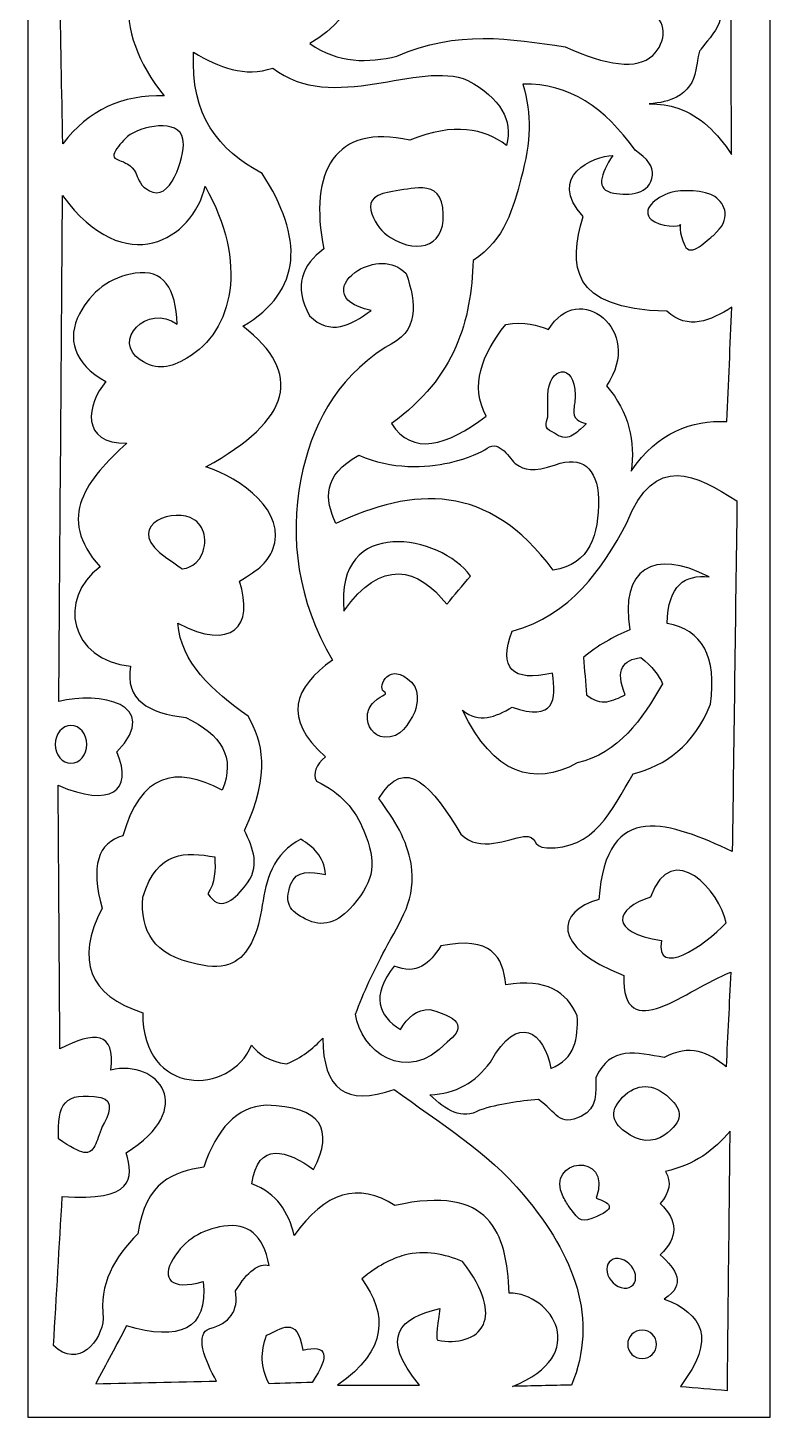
# Model space of a CAD drawing. Header units: centimetres. Extents: x -27 to -21.5, y -9 to 9.
# Drawn here: x -27 to -21.53, y -9 to 1.23 of the extents above; entities that cross this region are included whole.
import ezdxf

# ---------------------------------------------------------------- set-up
doc = ezdxf.new("R2010")
doc.units = ezdxf.units.CM
doc.header["$MEASUREMENT"] = 0
doc.layers.add('layer 1', color=7, linetype='Continuous')

msp = doc.modelspace()

# ---------------------------------------------------------------- linework, layer by layer
at = {"layer": 'layer 1', "color": 250, "lineweight": 30}
for points, knots in [([(-21.53203, -9.00021), (-21.53203, -9.00021), (-26.99914, -9.00021), (-26.99914, -9.00021), (-26.99914, -9.00021), (-26.99914, -9.00021), (-26.99914, 9.00077), (-26.99914, 9.00077), (-26.99914, 9.00077), (-26.99914, 9.00077), (-21.53203, 9.00077), (-21.53203, 9.00077), (-21.53203, 9.00077), (-21.53203, 9.00077), (-21.53203, -9.00021), (-21.53203, -9.00021)], [0, 0, 0, 0, 0.2, 0.2, 0.2, 0.2, 0.4, 0.4, 0.4, 0.4, 0.6, 0.6, 0.6, 0.6, 1, 1, 1, 1]), ([(-21.8171, 0.29934), (-21.92099, 0.45939), (-22.0463, 0.58321), (-22.21126, 0.63962), (-22.21126, 0.63962), (-22.27583, 0.66168), (-22.34647, 0.67345), (-22.4243, 0.673), (-22.4243, 0.673), (-22.34159, 0.67792), (-22.27489, 0.69454), (-22.22272, 0.72171), (-22.22272, 0.72171), (-22.14136, 0.76412), (-22.09527, 0.83227), (-22.07874, 0.92177), (-22.07874, 0.92177), (-22.04963, 1.07936), (-22.08062, 1.02903), (-21.97443, 1.15961), (-21.97443, 1.15961), (-21.85598, 1.3052), (-21.85433, 1.4475), (-22.06231, 1.5838), (-22.06231, 1.5838), (-22.23093, 1.64513), (-22.39176, 1.68252), (-22.51574, 1.60628), (-22.51574, 1.60628), (-22.59014, 1.56055), (-22.6513, 1.47386), (-22.69287, 1.32691), (-22.69287, 1.32691), (-22.58697, 1.34703), (-22.5005, 1.35175), (-22.43749, 1.33804), (-22.43749, 1.33804), (-22.27305, 1.30226), (-22.30038, 1.12028), (-22.39683, 1.02942), (-22.39683, 1.02942), (-22.51202, 0.9208), (-22.73689, 0.95431), (-23.04317, 1.09337), (-23.04317, 1.09337), (-23.44288, 1.15166), (-23.84089, 1.21994), (-24.28093, 1.02331), (-24.28093, 1.02331), (-24.4948, 0.97382), (-24.70884, 0.96783), (-24.92316, 1.11672), (-24.92316, 1.11672), (-24.54565, 1.34185), (-24.50622, 1.63057), (-24.82975, 1.7356), (-24.82975, 1.7356), (-24.72197, 1.80282), (-24.69965, 1.90668), (-24.68962, 2.01585), (-24.68962, 2.01585), (-24.47546, 1.86398), (-24.37716, 1.71218), (-24.31596, 1.56045), (-24.31596, 1.56045), (-23.98115, 1.27089), (-23.64643, 1.45658), (-23.31174, 1.59548), (-23.31174, 1.59548), (-22.34848, 1.56119), (-22.31202, 2.22393), (-22.49436, 2.69311), (-22.49436, 2.69311), (-22.5029, 2.9305), (-22.53017, 3.14473), (-22.60288, 3.30264), (-22.60288, 3.30264), (-22.71153, 3.53871), (-22.91893, 3.5901), (-23.1561, 3.60401), (-23.1561, 3.60401), (-23.54033, 3.62659), (-23.90856, 3.26011), (-23.78943, 2.87037), (-23.78943, 2.87037), (-23.72603, 2.66293), (-23.53581, 2.56211), (-23.27671, 2.61137), (-23.27671, 2.61137), (-23.38158, 2.72284), (-23.46604, 2.83819), (-23.44627, 2.97346), (-23.44627, 2.97346), (-23.41147, 3.21182), (-23.27416, 3.19946), (-23.08658, 3.11759), (-23.08658, 3.11759), (-22.8917, 3.03246), (-22.82532, 2.8466), (-22.92641, 2.52964), (-22.92641, 2.52964), (-23.01361, 2.283), (-23.42712, 1.94543), (-23.82974, 2.25951), (-23.82974, 2.25951), (-24.07101, 2.44764), (-24.12088, 2.77954), (-24.09743, 3.07331), (-24.09743, 3.07331), (-24.07311, 3.37778), (-23.94663, 3.57183), (-23.69932, 3.74113), (-23.69932, 3.74113), (-23.38472, 3.95642), (-23.06106, 4.01937), (-22.77868, 4.30246), (-22.77868, 4.30246), (-22.28508, 4.7972), (-22.39101, 5.37852), (-22.471, 5.86925), (-22.471, 5.86925), (-22.22323, 5.79889), (-22.10747, 5.945), (-22.02728, 6.14949), (-22.02728, 6.14949), (-21.85006, 6.21419), (-21.80652, 6.31905), (-21.78206, 6.42974), (-21.78206, 6.42974), (-21.78598, 5.85754), (-21.78986, 5.28537), (-21.79374, 4.71323), (-21.79374, 4.71323), (-22.25199, 4.75641), (-22.42362, 4.66173), (-22.38086, 4.46374), (-22.38086, 4.46374), (-22.33822, 4.26643), (-22.24228, 4.33413), (-22.42789, 4.2663), (-22.42789, 4.2663), (-22.65955, 4.18159), (-22.92844, 3.91023), (-22.51771, 3.6623), (-22.51771, 3.6623), (-22.39544, 3.18604), (-22.04549, 3.41925), (-21.82877, 3.60392), (-21.82877, 3.60392), (-21.82486, 2.50237), (-21.82098, 1.40085), (-21.8171, 0.29934)], [0, 0, 0, 0, 0.02564103, 0.02564103, 0.02564103, 0.02564103, 0.05128205, 0.05128205, 0.05128205, 0.05128205, 0.07692308, 0.07692308, 0.07692308, 0.07692308, 0.1025641, 0.1025641, 0.1025641, 0.1025641, 0.12820513, 0.12820513, 0.12820513, 0.12820513, 0.15384615, 0.15384615, 0.15384615, 0.15384615, 0.17948718, 0.17948718, 0.17948718, 0.17948718, 0.20512821, 0.20512821, 0.20512821, 0.20512821, 0.23076923, 0.23076923, 0.23076923, 0.23076923, 0.25641026, 0.25641026, 0.25641026, 0.25641026, 0.28205128, 0.28205128, 0.28205128, 0.28205128, 0.30769231, 0.30769231, 0.30769231, 0.30769231, 0.33333333, 0.33333333, 0.33333333, 0.33333333, 0.35897436, 0.35897436, 0.35897436, 0.35897436, 0.38461538, 0.38461538, 0.38461538, 0.38461538, 0.41025641, 0.41025641, 0.41025641, 0.41025641, 0.43589744, 0.43589744, 0.43589744, 0.43589744, 0.46153846, 0.46153846, 0.46153846, 0.46153846, 0.48717949, 0.48717949, 0.48717949, 0.48717949, 0.51282051, 0.51282051, 0.51282051, 0.51282051, 0.53846154, 0.53846154, 0.53846154, 0.53846154, 0.56410256, 0.56410256, 0.56410256, 0.56410256, 0.58974359, 0.58974359, 0.58974359, 0.58974359, 0.61538462, 0.61538462, 0.61538462, 0.61538462, 0.64102564, 0.64102564, 0.64102564, 0.64102564, 0.66666667, 0.66666667, 0.66666667, 0.66666667, 0.69230769, 0.69230769, 0.69230769, 0.69230769, 0.71794872, 0.71794872, 0.71794872, 0.71794872, 0.74358974, 0.74358974, 0.74358974, 0.74358974, 0.76923077, 0.76923077, 0.76923077, 0.76923077, 0.79487179, 0.79487179, 0.79487179, 0.79487179, 0.82051282, 0.82051282, 0.82051282, 0.82051282, 0.84615385, 0.84615385, 0.84615385, 0.84615385, 0.87179487, 0.87179487, 0.87179487, 0.87179487, 0.8974359, 0.8974359, 0.8974359, 0.8974359, 0.92307692, 0.92307692, 0.92307692, 0.92307692, 0.94871795, 0.94871795, 0.94871795, 0.94871795, 1, 1, 1, 1]), ([(-25.99414, 0.73032), (-26.19084, 0.97437), (-26.27801, 1.21842), (-26.25566, 1.46257), (-26.25566, 1.46257), (-26.42496, 1.42262), (-26.59433, 1.46496), (-26.76375, 1.54476), (-26.76375, 1.54476), (-26.75625, 1.15619), (-26.74878, 0.76764), (-26.74134, 0.37913), (-26.74134, 0.37913), (-26.55202, 0.62577), (-26.30292, 0.74283), (-25.99414, 0.73032)], [0, 0, 0, 0, 0.2, 0.2, 0.2, 0.2, 0.4, 0.4, 0.4, 0.4, 0.6, 0.6, 0.6, 0.6, 1, 1, 1, 1]), ([(-23.47461, 0.36681), (-23.42318, 0.55377), (-23.51802, 0.71334), (-23.75925, 0.84553), (-23.75925, 0.84553), (-24.11629, 1.00031), (-24.75506, 0.59152), (-25.19542, 0.9361), (-25.19542, 0.9361), (-25.40027, 0.86614), (-25.59095, 0.93927), (-25.77765, 1.05255), (-25.77765, 1.05255), (-25.80489, 0.59026), (-25.59325, 0.32932), (-25.27305, 0.1598), (-25.27305, 0.1598), (-24.96926, -0.3134), (-24.96987, -0.70161), (-25.41537, -0.96585), (-25.41537, -0.96585), (-24.96576, -1.31082), (-25.05633, -1.65586), (-25.68708, -2.00093), (-25.68708, -2.00093), (-25.42883, -2.08422), (-25.08434, -2.33328), (-25.19616, -2.61405), (-25.19616, -2.61405), (-25.22437, -2.68489), (-25.29307, -2.76216), (-25.44125, -2.84193), (-25.44125, -2.84193), (-25.32878, -3.17736), (-25.49834, -3.3606), (-25.8941, -3.15245), (-25.8941, -3.15245), (-25.87291, -3.44418), (-25.63986, -3.64748), (-25.37656, -3.83819), (-25.37656, -3.83819), (-25.27163, -4.02741), (-25.20454, -4.24698), (-25.40244, -4.67919), (-25.40244, -4.67919), (-25.3447, -4.8108), (-25.27545, -4.94103), (-25.40244, -5.09322), (-25.40244, -5.09322), (-25.49297, -5.20151), (-25.58351, -5.27947), (-25.67414, -5.14497), (-25.67414, -5.14497), (-25.61899, -5.06702), (-25.61689, -4.97137), (-25.62239, -4.87326), (-25.62239, -4.87326), (-25.83406, -4.83946), (-26.0426, -4.81782), (-26.15287, -5.17085), (-26.15287, -5.17085), (-26.16868, -5.41412), (-26.07769, -5.60066), (-25.75177, -5.66251), (-25.75177, -5.66251), (-25.53279, -5.72109), (-25.42133, -5.64106), (-25.35236, -5.50625), (-25.35236, -5.50625), (-25.2606, -5.32692), (-25.28166, -5.13064), (-25.20053, -4.96102), (-25.20053, -4.96102), (-25.15525, -4.86631), (-25.08454, -4.79389), (-24.98841, -4.74388), (-24.98841, -4.74388), (-24.89774, -4.79974), (-24.81713, -4.86579), (-24.80727, -5.00265), (-24.80727, -5.00265), (-24.91702, -4.98217), (-25.02389, -4.96704), (-25.06377, -5.07798), (-25.06377, -5.07798), (-25.11206, -5.21254), (-25.07367, -5.27012), (-24.95331, -5.33222), (-24.95331, -5.33222), (-24.83065, -5.39546), (-24.71421, -5.3613), (-24.60413, -5.22965), (-24.60413, -5.22965), (-24.44092, -5.03457), (-24.43008, -4.91933), (-24.52411, -4.68245), (-24.52411, -4.68245), (-24.58579, -4.5271), (-24.69376, -4.40033), (-24.87196, -4.31691), (-24.87196, -4.31691), (-24.90689, -4.25649), (-24.87274, -4.1961), (-24.80727, -4.13577), (-24.80727, -4.13577), (-25.12924, -3.85313), (-25.0366, -3.62603), (-24.75551, -3.42416), (-24.75551, -3.42416), (-25.01464, -2.97992), (-25.07092, -2.53567), (-24.98841, -2.0915), (-24.98841, -2.0915), (-24.911, -1.70697), (-24.74096, -1.3661), (-24.36736, -1.12111), (-24.36736, -1.12111), (-24.10785, -1.00551), (-24.13916, -0.79814), (-24.2121, -0.5777), (-24.2121, -0.5777), (-24.31176, -0.47309), (-24.46585, -0.49179), (-24.56807, -0.5546), (-24.56807, -0.5546), (-24.70098, -0.63624), (-24.74629, -0.79251), (-24.47087, -0.8494), (-24.47087, -0.8494), (-24.62179, -0.96071), (-24.77269, -1.03921), (-24.92371, -0.88822), (-24.92371, -0.88822), (-25.04601, -0.66548), (-24.97663, -0.51462), (-24.82021, -0.39656), (-24.82021, -0.39656), (-24.93073, 0.17506), (-24.73818, 0.52922), (-24.18622, 0.40563), (-24.18622, 0.40563), (-23.85636, 0.53666), (-23.63973, 0.49173), (-23.47461, 0.36681)], [0, 0, 0, 0, 0.02702703, 0.02702703, 0.02702703, 0.02702703, 0.05405405, 0.05405405, 0.05405405, 0.05405405, 0.08108108, 0.08108108, 0.08108108, 0.08108108, 0.10810811, 0.10810811, 0.10810811, 0.10810811, 0.13513514, 0.13513514, 0.13513514, 0.13513514, 0.16216216, 0.16216216, 0.16216216, 0.16216216, 0.18918919, 0.18918919, 0.18918919, 0.18918919, 0.21621622, 0.21621622, 0.21621622, 0.21621622, 0.24324324, 0.24324324, 0.24324324, 0.24324324, 0.27027027, 0.27027027, 0.27027027, 0.27027027, 0.2972973, 0.2972973, 0.2972973, 0.2972973, 0.32432432, 0.32432432, 0.32432432, 0.32432432, 0.35135135, 0.35135135, 0.35135135, 0.35135135, 0.37837838, 0.37837838, 0.37837838, 0.37837838, 0.40540541, 0.40540541, 0.40540541, 0.40540541, 0.43243243, 0.43243243, 0.43243243, 0.43243243, 0.45945946, 0.45945946, 0.45945946, 0.45945946, 0.48648649, 0.48648649, 0.48648649, 0.48648649, 0.51351351, 0.51351351, 0.51351351, 0.51351351, 0.54054054, 0.54054054, 0.54054054, 0.54054054, 0.56756757, 0.56756757, 0.56756757, 0.56756757, 0.59459459, 0.59459459, 0.59459459, 0.59459459, 0.62162162, 0.62162162, 0.62162162, 0.62162162, 0.64864865, 0.64864865, 0.64864865, 0.64864865, 0.67567568, 0.67567568, 0.67567568, 0.67567568, 0.7027027, 0.7027027, 0.7027027, 0.7027027, 0.72972973, 0.72972973, 0.72972973, 0.72972973, 0.75675676, 0.75675676, 0.75675676, 0.75675676, 0.78378378, 0.78378378, 0.78378378, 0.78378378, 0.81081081, 0.81081081, 0.81081081, 0.81081081, 0.83783784, 0.83783784, 0.83783784, 0.83783784, 0.86486486, 0.86486486, 0.86486486, 0.86486486, 0.89189189, 0.89189189, 0.89189189, 0.89189189, 0.91891892, 0.91891892, 0.91891892, 0.91891892, 0.94594595, 0.94594595, 0.94594595, 0.94594595, 1, 1, 1, 1]), ([(-21.85161, -1.66608), (-22.11245, -1.66006), (-22.35618, -1.73944), (-22.55701, -2.03379), (-22.55701, -2.03379), (-22.52476, -1.81435), (-22.56911, -1.60278), (-22.73712, -1.40343), (-22.73712, -1.40343), (-22.45457, -0.99195), (-22.94352, -0.61761), (-23.16486, -0.99069), (-23.16486, -0.99069), (-23.24731, -0.95563), (-23.33723, -0.92807), (-23.48004, -0.95317), (-23.48004, -0.95317), (-23.65888, -1.17833), (-23.74395, -1.40349), (-23.62262, -1.62856), (-23.62262, -1.62856), (-23.91649, -1.84751), (-24.16662, -1.92255), (-24.32052, -1.68109), (-24.32052, -1.68109), (-23.84675, -1.34039), (-23.73302, -0.92137), (-23.72018, -0.4804), (-23.72018, -0.4804), (-23.48218, -0.32921), (-23.42395, -0.08859), (-23.36767, 0.12062), (-23.36767, 0.12062), (-23.29205, 0.40184), (-23.28807, 0.58786), (-23.35247, 0.81785), (-23.35247, 0.81785), (-23.01351, 0.82532), (-22.74582, 0.64266), (-22.527, 0.33007), (-22.527, 0.33007), (-22.43491, 0.26916), (-22.39214, 0.20822), (-22.39884, 0.14734), (-22.39884, 0.14734), (-22.41446, 0.0045), (-22.57302, -0.00536), (-22.68465, 0.01476), (-22.68465, 0.01476), (-22.82251, 0.0396), (-22.78056, 0.15446), (-22.69209, 0.29254), (-22.69209, 0.29254), (-22.8306, 0.2852), (-23.18365, 0.14372), (-22.90971, -0.15771), (-22.90971, -0.15771), (-23.01345, -0.51847), (-23.01422, -0.8365), (-22.29436, -0.85561), (-22.29436, -0.85561), (-22.13422, -0.99635), (-21.97414, -0.92606), (-21.81409, -0.8256), (-21.81409, -0.8256), (-21.8266, -1.10578), (-21.83912, -1.38593), (-21.85161, -1.66608)], [0, 0, 0, 0, 0.05555556, 0.05555556, 0.05555556, 0.05555556, 0.11111111, 0.11111111, 0.11111111, 0.11111111, 0.16666667, 0.16666667, 0.16666667, 0.16666667, 0.22222222, 0.22222222, 0.22222222, 0.22222222, 0.27777778, 0.27777778, 0.27777778, 0.27777778, 0.33333333, 0.33333333, 0.33333333, 0.33333333, 0.38888889, 0.38888889, 0.38888889, 0.38888889, 0.44444444, 0.44444444, 0.44444444, 0.44444444, 0.5, 0.5, 0.5, 0.5, 0.55555556, 0.55555556, 0.55555556, 0.55555556, 0.61111111, 0.61111111, 0.61111111, 0.61111111, 0.66666667, 0.66666667, 0.66666667, 0.66666667, 0.72222222, 0.72222222, 0.72222222, 0.72222222, 0.77777778, 0.77777778, 0.77777778, 0.77777778, 0.83333333, 0.83333333, 0.83333333, 0.83333333, 0.88888889, 0.88888889, 0.88888889, 0.88888889, 1, 1, 1, 1]), ([(-26.07724, 0.0222), (-26.15507, 0.0484), (-26.17713, 0.09497), (-26.19278, 0.13851), (-26.19278, 0.13851), (-26.24463, 0.28284), (-26.3987, 0.23536), (-26.36037, 0.31215), (-26.36037, 0.31215), (-26.34044, 0.35213), (-26.30583, 0.39589), (-26.26433, 0.43154), (-26.26433, 0.43154), (-26.17408, 0.50897), (-25.88071, 0.56804), (-25.85693, 0.41336), (-25.85693, 0.41336), (-25.84474, 0.37279), (-25.86282, 0.26256), (-25.90247, 0.16863), (-25.90247, 0.16863), (-25.9421, 0.07479), (-26.00327, -0.00274), (-26.07724, 0.0222)], [0, 0, 0, 0, 0.14285714, 0.14285714, 0.14285714, 0.14285714, 0.28571429, 0.28571429, 0.28571429, 0.28571429, 0.42857143, 0.42857143, 0.42857143, 0.42857143, 0.57142857, 0.57142857, 0.57142857, 0.57142857, 0.71428571, 0.71428571, 0.71428571, 0.71428571, 1, 1, 1, 1]), ([(-23.43088, -8.77324), (-23.28574, -8.76997), (-23.14057, -8.76667), (-22.99537, -8.76334), (-22.99537, -8.76334), (-22.79388, -8.27841), (-22.97082, -7.81443), (-23.34875, -7.36156), (-23.34875, -7.36156), (-23.61289, -7.04505), (-23.97115, -6.82949), (-24.30189, -6.5858), (-24.30189, -6.5858), (-24.65598, -6.7157), (-24.82532, -6.5825), (-24.82648, -6.20968), (-24.82648, -6.20968), (-24.90059, -6.28744), (-24.98533, -6.35446), (-25.09372, -6.39774), (-25.09372, -6.39774), (-25.22285, -6.38053), (-25.29899, -6.32794), (-25.35107, -6.25917), (-25.35107, -6.25917), (-25.50682, -6.63503), (-26.156, -6.64266), (-26.1528, -6.02162), (-26.1528, -6.02162), (-26.5483, -5.89343), (-26.64825, -5.63667), (-26.45265, -5.25133), (-26.45265, -5.25133), (-26.53607, -4.94501), (-26.48461, -4.76723), (-26.29823, -4.71787), (-26.29823, -4.71787), (-26.17205, -4.26189), (-25.91173, -4.19943), (-25.56824, -4.38096), (-25.56824, -4.38096), (-25.46464, -4.14156), (-25.57617, -3.97103), (-25.83497, -3.8475), (-25.83497, -3.8475), (-26.1102, -3.81635), (-26.28568, -3.71718), (-26.24208, -3.46847), (-26.24208, -3.46847), (-26.68794, -3.4262), (-26.78581, -2.97196), (-26.46669, -2.73848), (-26.46669, -2.73848), (-26.79785, -2.36802), (-26.55816, -2.09302), (-26.27015, -1.826), (-26.27015, -1.826), (-26.61208, -1.83421), (-26.5678, -1.53902), (-26.42406, -1.37322), (-26.42406, -1.37322), (-26.66238, -1.23863), (-26.71342, -1.05584), (-26.61836, -0.87493), (-26.61836, -0.87493), (-26.53222, -0.71103), (-26.39281, -0.60225), (-26.2095, -0.57488), (-26.2095, -0.57488), (-26.00077, -0.5437), (-25.90736, -0.68415), (-25.89882, -0.95074), (-25.89882, -0.95074), (-26.12236, -0.79251), (-26.38243, -1.07683), (-26.17085, -1.21349), (-26.17085, -1.21349), (-26.04441, -1.2952), (-25.95028, -1.27207), (-25.8274, -1.20055), (-25.8274, -1.20055), (-25.4832, -1.00004), (-25.37607, -0.49651), (-25.69329, 0.06547), (-25.69329, 0.06547), (-25.78131, -0.32323), (-26.28154, -0.63278), (-26.74376, -0.00303), (-26.74376, -0.00303), (-26.7526, -1.24497), (-26.76146, -2.48686), (-26.77032, -3.72873), (-26.77032, -3.72873), (-26.47717, -3.65689), (-26.00333, -3.73979), (-26.34225, -4.10042), (-26.34225, -4.10042), (-26.21969, -4.39509), (-26.38967, -4.50879), (-26.77553, -4.34648), (-26.77553, -4.34648), (-26.77123, -4.99317), (-26.76692, -5.63987), (-26.76265, -6.28653), (-26.76265, -6.28653), (-26.5111, -6.1576), (-26.35011, -6.15809), (-26.38851, -6.44315), (-26.38851, -6.44315), (-26.0372, -6.36216), (-25.74556, -6.72508), (-26.27539, -7.05223), (-26.27539, -7.05223), (-26.21808, -7.24359), (-26.21992, -7.41173), (-26.74525, -7.37417), (-26.74525, -7.37417), (-26.76673, -7.74052), (-26.78821, -8.10684), (-26.80972, -8.47316), (-26.80972, -8.47316), (-26.62845, -8.65003), (-26.45365, -8.43558), (-26.44291, -8.27365), (-26.44291, -8.27365), (-26.47442, -8.01935), (-26.36354, -7.82184), (-26.18803, -7.65021), (-26.18803, -7.65021), (-26.13307, -7.25925), (-25.92457, -7.19465), (-25.70313, -7.15768), (-25.70313, -7.15768), (-25.608, -6.87989), (-25.46237, -6.7114), (-25.2431, -6.70257), (-25.2431, -6.70257), (-24.83884, -6.71111), (-24.74021, -6.87811), (-24.89496, -7.17637), (-24.89496, -7.17637), (-25.08227, -7.03628), (-25.30996, -6.9605), (-25.34877, -7.28237), (-25.34877, -7.28237), (-25.16359, -7.35095), (-25.0781, -7.49068), (-25.03796, -7.66267), (-25.03796, -7.66267), (-24.81105, -7.3404), (-24.56344, -7.26656), (-24.29523, -7.44103), (-24.29523, -7.44103), (-23.59209, -7.28441), (-23.47247, -7.64048), (-23.45462, -8.08588), (-23.45462, -8.08588), (-23.13795, -8.08611), (-22.84525, -8.54591), (-23.43088, -8.77324)], [0, 0, 0, 0, 0.02439024, 0.02439024, 0.02439024, 0.02439024, 0.04878049, 0.04878049, 0.04878049, 0.04878049, 0.07317073, 0.07317073, 0.07317073, 0.07317073, 0.09756098, 0.09756098, 0.09756098, 0.09756098, 0.12195122, 0.12195122, 0.12195122, 0.12195122, 0.14634146, 0.14634146, 0.14634146, 0.14634146, 0.17073171, 0.17073171, 0.17073171, 0.17073171, 0.19512195, 0.19512195, 0.19512195, 0.19512195, 0.2195122, 0.2195122, 0.2195122, 0.2195122, 0.24390244, 0.24390244, 0.24390244, 0.24390244, 0.26829268, 0.26829268, 0.26829268, 0.26829268, 0.29268293, 0.29268293, 0.29268293, 0.29268293, 0.31707317, 0.31707317, 0.31707317, 0.31707317, 0.34146341, 0.34146341, 0.34146341, 0.34146341, 0.36585366, 0.36585366, 0.36585366, 0.36585366, 0.3902439, 0.3902439, 0.3902439, 0.3902439, 0.41463415, 0.41463415, 0.41463415, 0.41463415, 0.43902439, 0.43902439, 0.43902439, 0.43902439, 0.46341463, 0.46341463, 0.46341463, 0.46341463, 0.48780488, 0.48780488, 0.48780488, 0.48780488, 0.51219512, 0.51219512, 0.51219512, 0.51219512, 0.53658537, 0.53658537, 0.53658537, 0.53658537, 0.56097561, 0.56097561, 0.56097561, 0.56097561, 0.58536585, 0.58536585, 0.58536585, 0.58536585, 0.6097561, 0.6097561, 0.6097561, 0.6097561, 0.63414634, 0.63414634, 0.63414634, 0.63414634, 0.65853659, 0.65853659, 0.65853659, 0.65853659, 0.68292683, 0.68292683, 0.68292683, 0.68292683, 0.70731707, 0.70731707, 0.70731707, 0.70731707, 0.73170732, 0.73170732, 0.73170732, 0.73170732, 0.75609756, 0.75609756, 0.75609756, 0.75609756, 0.7804878, 0.7804878, 0.7804878, 0.7804878, 0.80487805, 0.80487805, 0.80487805, 0.80487805, 0.82926829, 0.82926829, 0.82926829, 0.82926829, 0.85365854, 0.85365854, 0.85365854, 0.85365854, 0.87804878, 0.87804878, 0.87804878, 0.87804878, 0.90243902, 0.90243902, 0.90243902, 0.90243902, 0.92682927, 0.92682927, 0.92682927, 0.92682927, 0.95121951, 0.95121951, 0.95121951, 0.95121951, 1, 1, 1, 1]), ([(-23.94376, -0.09063), (-23.9041, -0.36906), (-24.11166, -0.44637), (-24.32926, -0.3111), (-24.32926, -0.3111), (-24.3891, -0.27393), (-24.43655, -0.21613), (-24.46511, -0.13805), (-24.46511, -0.13805), (-24.49092, -0.06737), (-24.47391, 0.00143), (-24.33828, 0.02239), (-24.33828, 0.02239), (-24.27058, 0.03287), (-24.19195, 0.05037), (-24.12305, 0.05351), (-24.12305, 0.05351), (-24.03452, 0.05755), (-23.96122, 0.03209), (-23.94376, -0.09063)], [0, 0, 0, 0, 0.16666667, 0.16666667, 0.16666667, 0.16666667, 0.33333333, 0.33333333, 0.33333333, 0.33333333, 0.5, 0.5, 0.5, 0.5, 0.66666667, 0.66666667, 0.66666667, 0.66666667, 1, 1, 1, 1]), ([(-22.16184, -0.37152), (-22.20712, -0.27471), (-22.19377, -0.20342), (-22.19153, -0.21733), (-22.19153, -0.21733), (-22.18872, -0.23473), (-22.34967, -0.23476), (-22.40832, -0.17945), (-22.40832, -0.17945), (-22.48365, -0.10839), (-22.38399, -0.01914), (-22.2627, 0.02006), (-22.2627, 0.02006), (-22.19137, 0.04309), (-22.00632, 0.03665), (-21.9403, -0.00996), (-21.9403, -0.00996), (-21.86151, -0.06569), (-21.81176, -0.17557), (-21.95075, -0.29619), (-21.95075, -0.29619), (-21.99396, -0.32617), (-22.11778, -0.46575), (-22.16184, -0.37152)], [0, 0, 0, 0, 0.14285714, 0.14285714, 0.14285714, 0.14285714, 0.28571429, 0.28571429, 0.28571429, 0.28571429, 0.42857143, 0.42857143, 0.42857143, 0.42857143, 0.57142857, 0.57142857, 0.57142857, 0.57142857, 0.71428571, 0.71428571, 0.71428571, 0.71428571, 1, 1, 1, 1]), ([(-22.94025, -1.66278), (-22.96014, -1.65097), (-22.97777, -1.63173), (-22.97777, -1.60071), (-22.97777, -1.60071), (-22.97777, -1.52977), (-22.96855, -1.5452), (-22.96855, -1.47119), (-22.96855, -1.47119), (-22.96855, -1.22423), (-23.16842, -1.26496), (-23.16842, -1.47427), (-23.16842, -1.47427), (-23.16842, -1.52977), (-23.16842, -1.56985), (-23.16842, -1.6161), (-23.16842, -1.6161), (-23.16842, -1.66236), (-23.2084, -1.70554), (-23.15613, -1.73329), (-23.15613, -1.73329), (-23.10386, -1.76105), (-23.07617, -1.79187), (-23.0239, -1.78262), (-23.0239, -1.78262), (-22.99582, -1.77767), (-22.95791, -1.74859), (-22.92886, -1.72278), (-22.92886, -1.72278), (-22.86187, -1.6632), (-22.8882, -1.69374), (-22.94025, -1.66278)], [0, 0, 0, 0, 0.11111111, 0.11111111, 0.11111111, 0.11111111, 0.22222222, 0.22222222, 0.22222222, 0.22222222, 0.33333333, 0.33333333, 0.33333333, 0.33333333, 0.44444444, 0.44444444, 0.44444444, 0.44444444, 0.55555556, 0.55555556, 0.55555556, 0.55555556, 0.66666667, 0.66666667, 0.66666667, 0.66666667, 0.77777778, 0.77777778, 0.77777778, 0.77777778, 1, 1, 1, 1]), ([(-22.79718, -2.23773), (-22.80339, -2.00216), (-22.92226, -1.91809), (-23.11275, -1.98521), (-23.11275, -1.98521), (-23.28024, -2.04424), (-23.34302, -2.02308), (-23.4016, -1.98152), (-23.4016, -1.98152), (-23.45339, -1.94481), (-23.51992, -1.79724), (-23.61635, -1.86459), (-23.61635, -1.86459), (-23.6528, -1.89004), (-23.75369, -1.93905), (-23.89271, -1.97026), (-23.89271, -1.97026), (-24.07149, -2.0104), (-24.31331, -2.02127), (-24.56228, -1.9154), (-24.56228, -1.9154), (-24.83149, -2.06523), (-24.81131, -2.23909), (-24.73116, -2.41803), (-24.73116, -2.41803), (-24.16115, -2.15234), (-23.61224, -2.10925), (-23.12951, -2.76223), (-23.12951, -2.76223), (-22.85456, -2.7172), (-22.79566, -2.50135), (-22.79718, -2.23773)], [0, 0, 0, 0, 0.11111111, 0.11111111, 0.11111111, 0.11111111, 0.22222222, 0.22222222, 0.22222222, 0.22222222, 0.33333333, 0.33333333, 0.33333333, 0.33333333, 0.44444444, 0.44444444, 0.44444444, 0.44444444, 0.55555556, 0.55555556, 0.55555556, 0.55555556, 0.66666667, 0.66666667, 0.66666667, 0.66666667, 0.77777778, 0.77777778, 0.77777778, 0.77777778, 1, 1, 1, 1]), ([(-21.85678, -6.42006), (-21.8454, -6.18791), (-21.83398, -5.95573), (-21.82253, -5.72355), (-21.82253, -5.72355), (-22.14224, -5.84326), (-22.6228, -6.27938), (-22.61038, -5.74638), (-22.61038, -5.74638), (-23.15302, -5.53678), (-23.10366, -5.27348), (-22.79307, -5.18689), (-22.79307, -5.18689), (-22.74071, -4.43032), (-22.25881, -4.6285), (-21.81111, -4.83293), (-21.81111, -4.83293), (-21.79973, -3.97278), (-21.78831, -3.1126), (-21.77686, -2.25242), (-21.77686, -2.25242), (-22.08007, -2.06141), (-22.38018, -1.89263), (-22.58755, -2.41227), (-22.58755, -2.41227), (-22.77625, -2.76468), (-22.99585, -3.08847), (-23.43249, -3.21155), (-23.43249, -3.21155), (-23.53293, -3.48558), (-23.43395, -3.58838), (-23.13562, -3.51984), (-23.13562, -3.51984), (-23.10586, -3.71818), (-23.1189, -3.87839), (-23.43249, -3.77104), (-23.43249, -3.77104), (-23.55428, -3.8431), (-23.67599, -3.89376), (-23.79787, -3.79387), (-23.79787, -3.79387), (-23.5666, -4.26697), (-23.27904, -4.35595), (-22.95293, -4.18209), (-22.95293, -4.18209), (-22.6482, -4.10737), (-22.47702, -3.86555), (-22.32493, -3.59976), (-22.32493, -3.59976), (-22.34971, -3.53507), (-22.40298, -3.47041), (-22.48478, -3.40566), (-22.48478, -3.40566), (-22.61423, -3.42215), (-22.67841, -3.49208), (-22.59897, -3.67969), (-22.59897, -3.67969), (-22.68808, -3.72216), (-22.77587, -3.77317), (-22.88442, -3.67969), (-22.88442, -3.67969), (-22.89202, -3.58838), (-22.89962, -3.49703), (-22.90726, -3.40566), (-22.90726, -3.40566), (-22.80372, -3.3158), (-22.68714, -3.25204), (-22.56471, -3.20013), (-22.56471, -3.20013), (-22.64137, -2.75867), (-22.39127, -2.59564), (-21.98238, -2.81191), (-21.98238, -2.81191), (-22.15987, -2.79295), (-22.28398, -2.86907), (-22.29067, -3.15446), (-22.29067, -3.15446), (-22.03213, -3.20019), (-21.92552, -3.39815), (-21.97097, -3.7482), (-21.97097, -3.7482), (-22.09712, -4.05866), (-22.30164, -4.19904), (-22.54187, -4.26202), (-22.54187, -4.26202), (-22.69642, -4.52985), (-22.83338, -4.82426), (-23.17803, -4.8065), (-23.17803, -4.8065), (-23.29583, -4.80055), (-23.2378, -4.71199), (-23.3482, -4.72418), (-23.3482, -4.72418), (-23.46646, -4.73735), (-23.66555, -4.84726), (-23.80929, -4.70733), (-23.80929, -4.70733), (-24.01569, -4.36556), (-24.22051, -4.10857), (-24.41446, -4.44471), (-24.41446, -4.44471), (-24.29749, -4.59687), (-24.20556, -4.75381), (-24.1772, -4.92301), (-24.1772, -4.92301), (-24.13321, -5.18544), (-24.25412, -5.34115), (-24.36817, -5.55642), (-24.36817, -5.55642), (-24.45214, -5.71491), (-24.5276, -5.87341), (-24.58573, -6.03184), (-24.58573, -6.03184), (-24.55419, -6.29536), (-24.21291, -6.56668), (-23.91206, -6.23737), (-23.91206, -6.23737), (-23.7904, -6.14725), (-23.78552, -6.06441), (-24.03766, -5.99758), (-24.03766, -5.99758), (-24.13615, -5.99448), (-24.20265, -6.05565), (-24.2546, -6.14602), (-24.2546, -6.14602), (-24.41788, -6.04122), (-24.47543, -5.89987), (-24.30027, -5.67787), (-24.30027, -5.67787), (-24.13751, -5.74677), (-24.03863, -5.65992), (-23.95773, -5.52944), (-23.95773, -5.52944), (-23.58384, -5.45304), (-23.50081, -5.60979), (-23.47817, -5.81489), (-23.47817, -5.81489), (-23.17825, -5.76592), (-23.03092, -5.86985), (-22.95293, -6.04326), (-22.95293, -6.04326), (-22.9473, -6.20796), (-22.96512, -6.3609), (-23.14704, -6.43148), (-23.14704, -6.43148), (-23.19721, -6.16368), (-23.38734, -6.0144), (-23.59235, -6.3858), (-23.59235, -6.3858), (-23.70242, -6.53155), (-23.84575, -6.62025), (-24.03766, -6.62558), (-24.03766, -6.62558), (-23.9206, -6.7398), (-23.80091, -6.81303), (-23.67227, -6.73977), (-23.67227, -6.73977), (-23.52759, -6.69102), (-23.38297, -6.6732), (-23.23838, -6.65984), (-23.23838, -6.65984), (-23.1079, -6.75245), (-23.086, -6.86575), (-22.92184, -6.78305), (-22.92184, -6.78305), (-22.80284, -6.72298), (-22.81436, -6.60941), (-22.81591, -6.49998), (-22.81591, -6.49998), (-22.71389, -6.26166), (-22.51069, -6.31519), (-22.31351, -6.35155), (-22.31351, -6.35155), (-22.12652, -6.24917), (-21.98523, -6.3116), (-21.85678, -6.42006)], [0, 0, 0, 0, 0.02222222, 0.02222222, 0.02222222, 0.02222222, 0.04444444, 0.04444444, 0.04444444, 0.04444444, 0.06666667, 0.06666667, 0.06666667, 0.06666667, 0.08888889, 0.08888889, 0.08888889, 0.08888889, 0.11111111, 0.11111111, 0.11111111, 0.11111111, 0.13333333, 0.13333333, 0.13333333, 0.13333333, 0.15555556, 0.15555556, 0.15555556, 0.15555556, 0.17777778, 0.17777778, 0.17777778, 0.17777778, 0.2, 0.2, 0.2, 0.2, 0.22222222, 0.22222222, 0.22222222, 0.22222222, 0.24444444, 0.24444444, 0.24444444, 0.24444444, 0.26666667, 0.26666667, 0.26666667, 0.26666667, 0.28888889, 0.28888889, 0.28888889, 0.28888889, 0.31111111, 0.31111111, 0.31111111, 0.31111111, 0.33333333, 0.33333333, 0.33333333, 0.33333333, 0.35555556, 0.35555556, 0.35555556, 0.35555556, 0.37777778, 0.37777778, 0.37777778, 0.37777778, 0.4, 0.4, 0.4, 0.4, 0.42222222, 0.42222222, 0.42222222, 0.42222222, 0.44444444, 0.44444444, 0.44444444, 0.44444444, 0.46666667, 0.46666667, 0.46666667, 0.46666667, 0.48888889, 0.48888889, 0.48888889, 0.48888889, 0.51111111, 0.51111111, 0.51111111, 0.51111111, 0.53333333, 0.53333333, 0.53333333, 0.53333333, 0.55555556, 0.55555556, 0.55555556, 0.55555556, 0.57777778, 0.57777778, 0.57777778, 0.57777778, 0.6, 0.6, 0.6, 0.6, 0.62222222, 0.62222222, 0.62222222, 0.62222222, 0.64444444, 0.64444444, 0.64444444, 0.64444444, 0.66666667, 0.66666667, 0.66666667, 0.66666667, 0.68888889, 0.68888889, 0.68888889, 0.68888889, 0.71111111, 0.71111111, 0.71111111, 0.71111111, 0.73333333, 0.73333333, 0.73333333, 0.73333333, 0.75555556, 0.75555556, 0.75555556, 0.75555556, 0.77777778, 0.77777778, 0.77777778, 0.77777778, 0.8, 0.8, 0.8, 0.8, 0.82222222, 0.82222222, 0.82222222, 0.82222222, 0.84444444, 0.84444444, 0.84444444, 0.84444444, 0.86666667, 0.86666667, 0.86666667, 0.86666667, 0.88888889, 0.88888889, 0.88888889, 0.88888889, 0.91111111, 0.91111111, 0.91111111, 0.91111111, 0.93333333, 0.93333333, 0.93333333, 0.93333333, 0.95555556, 0.95555556, 0.95555556, 0.95555556, 1, 1, 1, 1]), ([(-25.86518, -2.7521), (-25.86518, -2.7521), (-25.84946, -2.75996), (-25.97522, -2.6735), (-25.97522, -2.6735), (-26.29671, -2.45248), (-25.96548, -2.30682), (-25.8023, -2.37482), (-25.8023, -2.37482), (-25.70798, -2.41412), (-25.66868, -2.53202), (-25.71584, -2.64206), (-25.71584, -2.64206), (-25.763, -2.7521), (-25.86518, -2.7521), (-25.86518, -2.7521)], [0, 0, 0, 0, 0.2, 0.2, 0.2, 0.2, 0.4, 0.4, 0.4, 0.4, 0.6, 0.6, 0.6, 0.6, 1, 1, 1, 1]), ([(-23.73965, -2.80593), (-23.79775, -2.87511), (-23.85587, -2.9443), (-23.914, -3.01352), (-23.914, -3.01352), (-24.12263, -2.74298), (-24.39948, -2.67192), (-24.67122, -3.06272), (-24.67122, -3.06272), (-24.7408, -2.35214), (-23.95255, -2.50077), (-23.73965, -2.80593)], [0, 0, 0, 0, 0.25, 0.25, 0.25, 0.25, 0.5, 0.5, 0.5, 0.5, 1, 1, 1, 1]), ([(-24.14779, -3.80468), (-24.14779, -3.80468), (-24.09733, -3.66339), (-24.17302, -3.5877), (-24.17302, -3.5877), (-24.33589, -3.42484), (-24.42448, -3.61988), (-24.37991, -3.6533), (-24.37991, -3.6533), (-24.33954, -3.68357), (-24.37991, -3.66844), (-24.45055, -3.73403), (-24.45055, -3.73403), (-24.48054, -3.76188), (-24.49545, -3.79678), (-24.49826, -3.83182), (-24.49826, -3.83182), (-24.50448, -3.90886), (-24.45237, -3.98656), (-24.37486, -3.99138), (-24.37486, -3.99138), (-24.24357, -3.99953), (-24.20052, -3.89508), (-24.14779, -3.80468)], [0, 0, 0, 0, 0.14285714, 0.14285714, 0.14285714, 0.14285714, 0.28571429, 0.28571429, 0.28571429, 0.28571429, 0.42857143, 0.42857143, 0.42857143, 0.42857143, 0.57142857, 0.57142857, 0.57142857, 0.57142857, 0.71428571, 0.71428571, 0.71428571, 0.71428571, 1, 1, 1, 1]), ([(-26.68105, -4.1841), (-26.74541, -4.1841), (-26.79791, -4.12151), (-26.79791, -4.04478), (-26.79791, -4.04478), (-26.79791, -3.96809), (-26.74541, -3.9055), (-26.68105, -3.9055), (-26.68105, -3.9055), (-26.61664, -3.9055), (-26.56415, -3.96809), (-26.56415, -4.04478), (-26.56415, -4.04478), (-26.56415, -4.12151), (-26.61664, -4.1841), (-26.68105, -4.1841)], [0, 0, 0, 0, 0.2, 0.2, 0.2, 0.2, 0.4, 0.4, 0.4, 0.4, 0.6, 0.6, 0.6, 0.6, 1, 1, 1, 1]), ([(-22.33234, -5.49011), (-22.72854, -5.42926), (-22.67385, -5.25424), (-22.4145, -5.16968), (-22.4145, -5.16968), (-22.24927, -4.72535), (-21.89942, -5.13501), (-21.85581, -5.35865), (-21.85581, -5.35865), (-22.02023, -5.53536), (-22.37791, -5.76754), (-22.33234, -5.49011)], [0, 0, 0, 0, 0.25, 0.25, 0.25, 0.25, 0.5, 0.5, 0.5, 0.5, 1, 1, 1, 1]), ([(-22.2963, -6.62953), (-22.4131, -6.53155), (-22.53955, -6.54588), (-22.63801, -6.66534), (-22.63801, -6.66534), (-22.73165, -6.77881), (-22.67297, -6.85401), (-22.56432, -6.92207), (-22.56432, -6.92207), (-22.45949, -6.98773), (-22.35847, -6.96499), (-22.28718, -6.90544), (-22.28718, -6.90544), (-22.162, -6.80087), (-22.18235, -6.72528), (-22.2963, -6.62953)], [0, 0, 0, 0, 0.2, 0.2, 0.2, 0.2, 0.4, 0.4, 0.4, 0.4, 0.6, 0.6, 0.6, 0.6, 1, 1, 1, 1]), ([(-26.45207, -6.86013), (-26.3987, -6.78007), (-26.36312, -6.66443), (-26.46096, -6.64664), (-26.46096, -6.64664), (-26.73144, -6.59748), (-26.78371, -6.69749), (-26.77229, -6.94908), (-26.77229, -6.94908), (-26.59413, -7.07523), (-26.54241, -7.07432), (-26.50492, -7.00067), (-26.50492, -7.00067), (-26.48787, -6.96716), (-26.47374, -6.91861), (-26.45207, -6.86013)], [0, 0, 0, 0, 0.2, 0.2, 0.2, 0.2, 0.4, 0.4, 0.4, 0.4, 0.6, 0.6, 0.6, 0.6, 1, 1, 1, 1]), ([(-21.84721, -8.80293), (-21.96265, -8.79307), (-22.07813, -8.78317), (-22.19364, -8.77324), (-22.19364, -8.77324), (-21.92345, -8.4196), (-22.03184, -8.2361), (-22.31241, -8.12987), (-22.31241, -8.12987), (-22.1436, -8.02103), (-22.22495, -7.91218), (-22.3421, -7.80324), (-22.3421, -7.80324), (-22.20919, -7.6779), (-22.20916, -7.55256), (-22.3421, -7.42712), (-22.3421, -7.42712), (-22.27188, -7.34797), (-22.25868, -7.26882), (-22.30251, -7.18957), (-22.30251, -7.18957), (-22.09068, -7.14426), (-21.94415, -7.03334), (-21.82741, -6.89263), (-21.82741, -6.89263), (-21.83404, -7.52943), (-21.84064, -8.1662), (-21.84721, -8.80293)], [0, 0, 0, 0, 0.125, 0.125, 0.125, 0.125, 0.25, 0.25, 0.25, 0.25, 0.375, 0.375, 0.375, 0.375, 0.5, 0.5, 0.5, 0.5, 0.625, 0.625, 0.625, 0.625, 0.75, 0.75, 0.75, 0.75, 1, 1, 1, 1]), ([(-22.81251, -7.3874), (-22.693, -7.03156), (-23.19552, -7.097), (-23.05653, -7.37602), (-23.05653, -7.37602), (-23.03903, -7.40998), (-23.02251, -7.43673), (-23.00672, -7.45859), (-23.00672, -7.45859), (-22.93281, -7.56116), (-22.91974, -7.5686), (-22.80938, -7.5218), (-22.80938, -7.5218), (-22.65761, -7.4573), (-22.71771, -7.4201), (-22.81251, -7.3874)], [0, 0, 0, 0, 0.2, 0.2, 0.2, 0.2, 0.4, 0.4, 0.4, 0.4, 0.6, 0.6, 0.6, 0.6, 1, 1, 1, 1]), ([(-25.60842, -8.73365), (-25.90532, -8.74028), (-26.20226, -8.74688), (-26.49923, -8.75344), (-26.49923, -8.75344), (-26.42331, -8.61161), (-26.34743, -8.46974), (-26.27158, -8.32783), (-26.27158, -8.32783), (-25.8842, -8.44027), (-25.66958, -8.36092), (-25.7074, -8.0012), (-25.7074, -8.0012), (-25.94902, -8.0699), (-26.01821, -7.97866), (-25.92864, -7.83362), (-25.92864, -7.83362), (-25.84141, -7.69246), (-25.71988, -7.61881), (-25.55621, -7.59387), (-25.55621, -7.59387), (-25.3817, -7.56725), (-25.26477, -7.65248), (-25.2224, -7.88243), (-25.2224, -7.88243), (-25.29725, -7.8614), (-25.37973, -7.92409), (-25.46985, -8.07049), (-25.46985, -8.07049), (-25.4441, -8.21892), (-25.51542, -8.30898), (-25.658, -8.34769), (-25.658, -8.34769), (-25.77393, -8.37917), (-25.69514, -8.58583), (-25.60842, -8.73365)], [0, 0, 0, 0, 0.1, 0.1, 0.1, 0.1, 0.2, 0.2, 0.2, 0.2, 0.3, 0.3, 0.3, 0.3, 0.4, 0.4, 0.4, 0.4, 0.5, 0.5, 0.5, 0.5, 0.6, 0.6, 0.6, 0.6, 0.7, 0.7, 0.7, 0.7, 0.8, 0.8, 0.8, 0.8, 1, 1, 1, 1]), ([(-24.11383, -8.76334), (-24.31506, -8.76334), (-24.51631, -8.76334), (-24.7176, -8.76334), (-24.7176, -8.76334), (-24.34213, -8.50276), (-24.35297, -8.24212), (-24.53944, -7.98141), (-24.53944, -7.98141), (-24.4252, -7.88653), (-24.32217, -7.83303), (-24.22685, -7.80761), (-24.22685, -7.80761), (-24.06796, -7.76524), (-23.93033, -7.80078), (-23.7971, -7.85273), (-23.7971, -7.85273), (-23.63145, -8.0711), (-23.60225, -8.22193), (-23.64423, -8.31638), (-23.64423, -8.31638), (-23.69333, -8.42675), (-23.83986, -8.45993), (-23.9794, -8.43373), (-23.9794, -8.43373), (-23.99331, -8.43111), (-23.98917, -8.36791), (-23.96536, -8.19916), (-23.96536, -8.19916), (-24.25577, -8.26955), (-24.41636, -8.40336), (-24.11383, -8.76334)], [0, 0, 0, 0, 0.11111111, 0.11111111, 0.11111111, 0.11111111, 0.22222222, 0.22222222, 0.22222222, 0.22222222, 0.33333333, 0.33333333, 0.33333333, 0.33333333, 0.44444444, 0.44444444, 0.44444444, 0.44444444, 0.55555556, 0.55555556, 0.55555556, 0.55555556, 0.66666667, 0.66666667, 0.66666667, 0.66666667, 0.77777778, 0.77777778, 0.77777778, 0.77777778, 1, 1, 1, 1]), ([(-22.62908, -8.04552), (-22.68759, -8.02883), (-22.73534, -7.96818), (-22.73534, -7.91044), (-22.73534, -7.91044), (-22.73534, -7.85276), (-22.68759, -7.81938), (-22.62908, -7.83607), (-22.62908, -7.83607), (-22.57057, -7.8528), (-22.52282, -7.91345), (-22.52282, -7.97112), (-22.52282, -7.97112), (-22.52282, -8.02883), (-22.57057, -8.06224), (-22.62908, -8.04552)], [0, 0, 0, 0, 0.2, 0.2, 0.2, 0.2, 0.4, 0.4, 0.4, 0.4, 0.6, 0.6, 0.6, 0.6, 1, 1, 1, 1]), ([(-24.97495, -8.506), (-25.01529, -8.23843), (-25.13684, -8.35636), (-25.24219, -8.39712), (-25.24219, -8.39712), (-25.28208, -8.51593), (-25.28874, -8.63477), (-25.2224, -8.75344), (-25.2224, -8.75344), (-25.11679, -8.75018), (-25.01121, -8.74688), (-24.90566, -8.74355), (-24.90566, -8.74355), (-24.76933, -8.54261), (-24.79239, -8.46343), (-24.97495, -8.506)], [0, 0, 0, 0, 0.2, 0.2, 0.2, 0.2, 0.4, 0.4, 0.4, 0.4, 0.6, 0.6, 0.6, 0.6, 1, 1, 1, 1]), ([(-22.47521, -8.56826), (-22.53372, -8.56826), (-22.58147, -8.52123), (-22.58147, -8.46352), (-22.58147, -8.46352), (-22.58147, -8.40585), (-22.53372, -8.35882), (-22.47521, -8.35882), (-22.47521, -8.35882), (-22.4167, -8.35882), (-22.36895, -8.40585), (-22.36895, -8.46352), (-22.36895, -8.46352), (-22.36895, -8.52123), (-22.4167, -8.56826), (-22.47521, -8.56826)], [0, 0, 0, 0, 0.2, 0.2, 0.2, 0.2, 0.4, 0.4, 0.4, 0.4, 0.6, 0.6, 0.6, 0.6, 1, 1, 1, 1])]:
    msp.add_open_spline(points, degree=3, knots=knots, dxfattribs=at)

doc.saveas('drawing.dxf')
